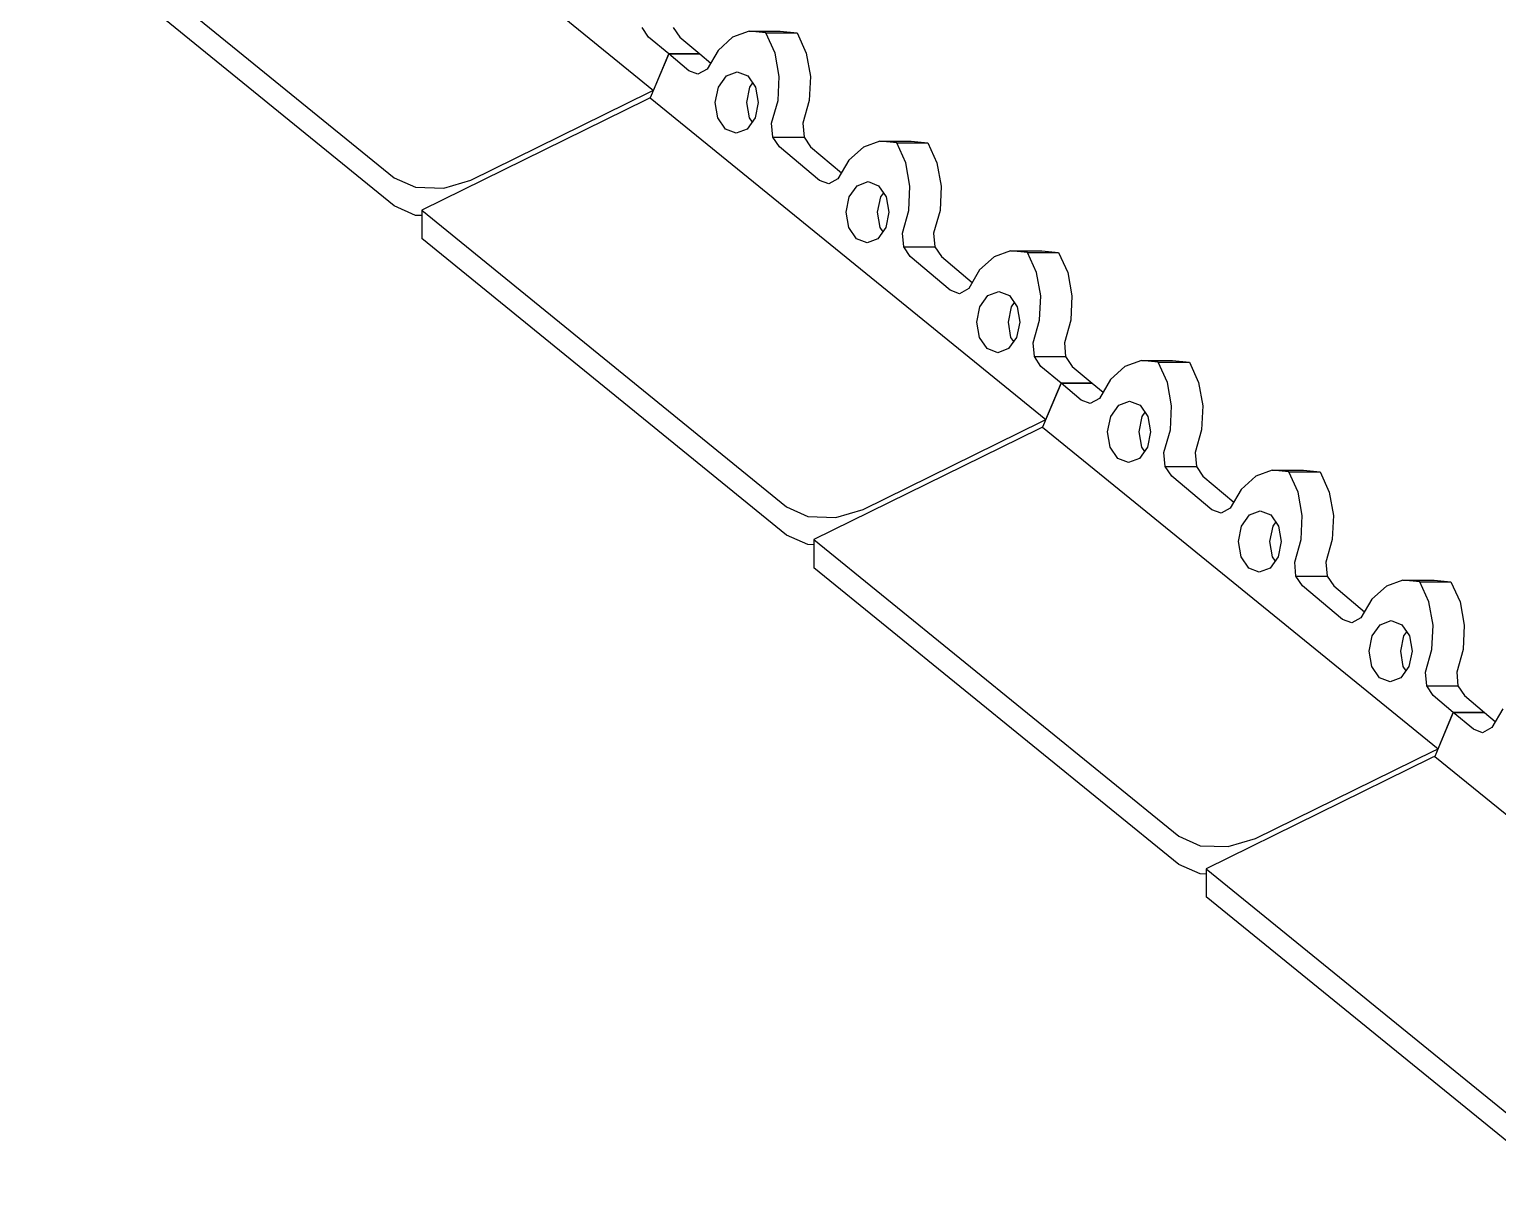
# Model space of a CAD drawing. Header units: millimetres. Extents: x -11840 to 12480, y -4119 to 5972.
# Drawn here: x 1587 to 2586, y 4084 to 4876 of the extents above; entities that cross this region are included whole.
import ezdxf

# ---------------------------------------------------------------- set-up
doc = ezdxf.new("R2010")
doc.units = ezdxf.units.MM

msp = doc.modelspace()

# ---------------------------------------------------------------- linework, layer by layer
at = {"color": 253, "true_color": 0x999999}
for p, q in [((1742.87, 5053.29), (2011.87, 4834.56)), ((1742.87, 5053.29), (2011.87, 4834.56)), ((1587.41, 4976.87), (1835.48, 4775.14)), ((1587.41, 4976.87), (1835.48, 4775.14)), ((1835.48, 4755.99), (1587.4, 4957.72)), ((1835.48, 4755.99), (1587.4, 4957.72)), ((2008.61, 4870.73), (2004.17, 4877.36)), ((2008.61, 4870.73), (2004.17, 4877.36)), ((2025.38, 4877.36), (2029.82, 4870.73)), ((2025.38, 4877.36), (2029.82, 4870.73)), ((2076.9, 4874.7), (2065.69, 4870.63)), ((2076.9, 4874.7), (2065.69, 4870.63)), ((2088.37, 4873.57), (2076.9, 4874.7)), ((2076.9, 4874.7), (2098.11, 4874.7)), ((2088.37, 4873.57), (2076.9, 4874.7)), ((2076.9, 4874.7), (2098.11, 4874.7)), ((2094.56, 4859.88), (2088.37, 4873.57)), ((2088.37, 4873.57), (2109.58, 4873.57)), ((2094.56, 4859.88), (2088.37, 4873.57)), ((2088.37, 4873.57), (2109.58, 4873.57)), ((2098.11, 4874.7), (2109.58, 4873.57)), ((2098.11, 4874.7), (2109.58, 4873.57)), ((2109.58, 4873.57), (2115.77, 4859.88)), ((2109.58, 4873.57), (2115.77, 4859.88)), ((2022.24, 4859.29), (2008.61, 4870.73)), ((2022.24, 4859.29), (2008.61, 4870.73)), ((2029.82, 4870.73), (2043.46, 4859.29)), ((2029.82, 4870.73), (2043.46, 4859.29)), ((2065.69, 4870.63), (2055.85, 4861.75)), ((2065.69, 4870.63), (2055.85, 4861.75)), ((2022.24, 4859.29), (2009.7, 4829.4)), ((2022.24, 4859.29), (2009.7, 4829.4)), ((2011.87, 4834.56), (2022.24, 4859.29)), ((2011.87, 4834.56), (2022.24, 4859.29)), ((2043.46, 4859.29), (2022.24, 4859.29)), ((2043.46, 4859.29), (2022.24, 4859.29)), ((2035.88, 4847.84), (2022.24, 4859.29)), ((2022.24, 4859.29), (2043.46, 4859.29)), ((2035.88, 4847.84), (2022.24, 4859.29)), ((2022.24, 4859.29), (2043.46, 4859.29)), ((2043.46, 4859.29), (2050.81, 4853.12)), ((2043.46, 4859.29), (2050.81, 4853.12)), ((2055.85, 4861.75), (2048.39, 4848.98)), ((2055.85, 4861.75), (2048.39, 4848.98)), ((2097.4, 4844.01), (2094.56, 4859.88)), ((2097.4, 4844.01), (2094.56, 4859.88)), ((2115.77, 4859.88), (2118.62, 4844.01)), ((2115.77, 4859.88), (2118.62, 4844.01)), ((2042.12, 4845.52), (2035.88, 4847.84)), ((2042.12, 4845.52), (2035.88, 4847.84)), ((2048.39, 4848.98), (2042.12, 4845.52)), ((2048.39, 4848.98), (2042.12, 4845.52)), ((2056.07, 4836.72), (2061.53, 4844.35)), ((2056.07, 4836.72), (2061.53, 4844.35)), ((2061.53, 4844.35), (2068.86, 4847.14)), ((2061.53, 4844.35), (2068.86, 4847.14)), ((2068.86, 4847.14), (2076.1, 4844.33)), ((2068.86, 4847.14), (2076.1, 4844.33)), ((2076.1, 4844.33), (2081.31, 4836.69)), ((2076.1, 4844.33), (2081.31, 4836.69)), ((2096.61, 4827.55), (2097.4, 4844.01)), ((2096.61, 4827.55), (2097.4, 4844.01)), ((2118.62, 4844.01), (2117.83, 4827.55)), ((2118.62, 4844.01), (2117.83, 4827.55)), ((2009.1, 4833.31), (2010.5, 4833.97)), ((2009.1, 4833.31), (2010.5, 4833.97)), ((2010.5, 4833.97), (2011.87, 4834.56)), ((2010.5, 4833.97), (2011.87, 4834.56)), ((2053.95, 4826.29), (2056.07, 4836.72)), ((2053.95, 4826.29), (2056.07, 4836.72)), ((2077.28, 4836.72), (2075.16, 4826.29)), ((2077.28, 4836.72), (2075.16, 4826.29)), ((2079.33, 4839.59), (2077.28, 4836.72)), ((2079.33, 4839.59), (2077.28, 4836.72)), ((2081.31, 4836.69), (2083.09, 4826.25)), ((2081.31, 4836.69), (2083.09, 4826.25)), ((2006.93, 4828.15), (1854.24, 4752.97)), ((2006.93, 4828.15), (1854.24, 4752.97)), ((1887.6, 4773.49), (2009.1, 4833.31)), ((1887.6, 4773.49), (2009.1, 4833.31)), ((2008.33, 4828.81), (2006.93, 4828.15)), ((2008.33, 4828.81), (2006.93, 4828.15)), ((2009.7, 4829.4), (2008.33, 4828.81)), ((2009.7, 4829.4), (2008.33, 4828.81)), ((2009.7, 4829.4), (2278.7, 4610.66)), ((2009.7, 4829.4), (2278.7, 4610.66)), ((2055.73, 4815.85), (2053.95, 4826.29)), ((2055.73, 4815.85), (2053.95, 4826.29)), ((2075.16, 4826.29), (2076.95, 4815.85)), ((2075.16, 4826.29), (2076.95, 4815.85)), ((2083.09, 4826.25), (2080.97, 4815.82)), ((2083.09, 4826.25), (2080.97, 4815.82)), ((2092.26, 4812.16), (2096.61, 4827.55)), ((2092.26, 4812.16), (2096.61, 4827.55)), ((2117.83, 4827.55), (2113.48, 4812.16)), ((2117.83, 4827.55), (2113.48, 4812.16)), ((2060.94, 4808.21), (2055.73, 4815.85)), ((2060.94, 4808.21), (2055.73, 4815.85)), ((2080.97, 4815.82), (2075.52, 4808.19)), ((2080.97, 4815.82), (2075.52, 4808.19)), ((2076.95, 4815.85), (2078.92, 4812.96)), ((2076.95, 4815.85), (2078.92, 4812.96)), ((2068.18, 4805.41), (2060.94, 4808.21)), ((2068.18, 4805.41), (2060.94, 4808.21)), ((2075.52, 4808.19), (2068.18, 4805.41)), ((2075.52, 4808.19), (2068.18, 4805.41)), ((2093.12, 4802.73), (2092.26, 4812.16)), ((2093.12, 4802.73), (2092.26, 4812.16)), ((2113.48, 4812.16), (2114.33, 4802.73)), ((2113.48, 4812.16), (2114.33, 4802.73)), ((2097.55, 4796.1), (2093.12, 4802.73)), ((2093.12, 4802.73), (2114.33, 4802.73)), ((2097.55, 4796.1), (2093.12, 4802.73)), ((2093.12, 4802.73), (2114.33, 4802.73)), ((2124.83, 4773.21), (2097.55, 4796.1)), ((2124.83, 4773.21), (2097.55, 4796.1)), ((2114.33, 4802.73), (2118.76, 4796.1)), ((2114.33, 4802.73), (2118.76, 4796.1)), ((2118.76, 4796.1), (2139.75, 4778.49)), ((2118.76, 4796.1), (2139.75, 4778.49)), ((2154.63, 4795.99), (2144.8, 4787.12)), ((2154.63, 4795.99), (2144.8, 4787.12)), ((2165.85, 4800.07), (2154.63, 4795.99)), ((2165.85, 4800.07), (2154.63, 4795.99)), ((2177.31, 4798.94), (2165.85, 4800.07)), ((2165.85, 4800.07), (2187.06, 4800.07)), ((2177.31, 4798.94), (2165.85, 4800.07)), ((2165.85, 4800.07), (2187.06, 4800.07)), ((2183.5, 4785.25), (2177.31, 4798.94)), ((2177.31, 4798.94), (2198.52, 4798.94)), ((2183.5, 4785.25), (2177.31, 4798.94)), ((2177.31, 4798.94), (2198.52, 4798.94)), ((2187.06, 4800.07), (2198.52, 4798.94)), ((2187.06, 4800.07), (2198.52, 4798.94)), ((2198.52, 4798.94), (2204.72, 4785.25)), ((2198.52, 4798.94), (2204.72, 4785.25)), ((2144.8, 4787.12), (2137.33, 4774.35)), ((2144.8, 4787.12), (2137.33, 4774.35)), ((2186.35, 4769.38), (2183.5, 4785.25)), ((2186.35, 4769.38), (2183.5, 4785.25)), ((2204.72, 4785.25), (2207.56, 4769.38)), ((2204.72, 4785.25), (2207.56, 4769.38)), ((1835.48, 4775.14), (1850.12, 4768.7)), ((1835.48, 4775.14), (1850.12, 4768.7)), ((2137.33, 4774.35), (2131.07, 4770.88)), ((2137.33, 4774.35), (2131.07, 4770.88)), ((1850.12, 4768.7), (1869.2, 4768.09)), ((1850.12, 4768.7), (1869.2, 4768.09)), ((1869.2, 4768.09), (1887.6, 4773.49)), ((1869.2, 4768.09), (1887.6, 4773.49)), ((2131.07, 4770.88), (2124.83, 4773.21)), ((2131.07, 4770.88), (2124.83, 4773.21)), ((2145.01, 4762.09), (2150.47, 4769.72)), ((2145.01, 4762.09), (2150.47, 4769.72)), ((2150.47, 4769.72), (2157.8, 4772.5)), ((2150.47, 4769.72), (2157.8, 4772.5)), ((2157.8, 4772.5), (2165.04, 4769.7)), ((2157.8, 4772.5), (2165.04, 4769.7)), ((2165.04, 4769.7), (2170.25, 4762.06)), ((2165.04, 4769.7), (2170.25, 4762.06)), ((2168.28, 4764.95), (2166.23, 4762.09)), ((2168.28, 4764.95), (2166.23, 4762.09)), ((2185.56, 4752.92), (2186.35, 4769.38)), ((2185.56, 4752.92), (2186.35, 4769.38)), ((2207.56, 4769.38), (2206.77, 4752.92)), ((2207.56, 4769.38), (2206.77, 4752.92)), ((1850.12, 4749.54), (1835.48, 4755.99)), ((1850.12, 4749.54), (1835.48, 4755.99)), ((2142.89, 4751.66), (2145.01, 4762.09)), ((2142.89, 4751.66), (2145.01, 4762.09)), ((2166.23, 4762.09), (2164.11, 4751.66)), ((2166.23, 4762.09), (2164.11, 4751.66)), ((2170.25, 4762.06), (2172.04, 4751.62)), ((2170.25, 4762.06), (2172.04, 4751.62)), ((1854.24, 4749.41), (1850.12, 4749.54)), ((1854.24, 4749.41), (1850.12, 4749.54)), ((1854.24, 4752.97), (2102.31, 4551.25)), ((1854.24, 4752.97), (2102.31, 4551.25)), ((1854.24, 4752.97), (1854.24, 4733.82)), ((1854.24, 4752.97), (1854.24, 4733.82)), ((2144.68, 4741.22), (2142.89, 4751.66)), ((2144.68, 4741.22), (2142.89, 4751.66)), ((2164.11, 4751.66), (2165.89, 4741.22)), ((2164.11, 4751.66), (2165.89, 4741.22)), ((2172.04, 4751.62), (2169.92, 4741.19)), ((2172.04, 4751.62), (2169.92, 4741.19)), ((2181.21, 4737.53), (2185.56, 4752.92)), ((2181.21, 4737.53), (2185.56, 4752.92)), ((2206.77, 4752.92), (2202.42, 4737.53)), ((2206.77, 4752.92), (2202.42, 4737.53)), ((2102.31, 4532.09), (1854.24, 4733.82)), ((2102.31, 4532.09), (1854.24, 4733.82)), ((2149.89, 4733.58), (2144.68, 4741.22)), ((2149.89, 4733.58), (2144.68, 4741.22)), ((2157.13, 4730.77), (2149.89, 4733.58)), ((2157.13, 4730.77), (2149.89, 4733.58)), ((2164.46, 4733.56), (2157.13, 4730.77)), ((2164.46, 4733.56), (2157.13, 4730.77)), ((2169.92, 4741.19), (2164.46, 4733.56)), ((2169.92, 4741.19), (2164.46, 4733.56)), ((2165.89, 4741.22), (2167.87, 4738.32)), ((2165.89, 4741.22), (2167.87, 4738.32)), ((2182.06, 4728.09), (2181.21, 4737.53)), ((2182.06, 4728.09), (2181.21, 4737.53)), ((2202.42, 4737.53), (2203.27, 4728.09)), ((2202.42, 4737.53), (2203.27, 4728.09)), ((2186.49, 4721.47), (2182.06, 4728.09)), ((2182.06, 4728.09), (2203.27, 4728.09)), ((2186.49, 4721.47), (2182.06, 4728.09)), ((2182.06, 4728.09), (2203.27, 4728.09)), ((2203.27, 4728.09), (2207.71, 4721.47)), ((2203.27, 4728.09), (2207.71, 4721.47)), ((2254.79, 4725.43), (2243.58, 4721.36)), ((2254.79, 4725.43), (2243.58, 4721.36)), ((2266.25, 4724.31), (2254.79, 4725.43)), ((2254.79, 4725.43), (2276, 4725.43)), ((2266.25, 4724.31), (2254.79, 4725.43)), ((2254.79, 4725.43), (2276, 4725.43)), ((2272.45, 4710.62), (2266.25, 4724.31)), ((2266.25, 4724.31), (2287.47, 4724.31)), ((2272.45, 4710.62), (2266.25, 4724.31)), ((2266.25, 4724.31), (2287.47, 4724.31)), ((2276, 4725.43), (2287.47, 4724.31)), ((2276, 4725.43), (2287.47, 4724.31)), ((2287.47, 4724.31), (2293.66, 4710.62)), ((2287.47, 4724.31), (2293.66, 4710.62)), ((2213.77, 4698.58), (2186.49, 4721.47)), ((2213.77, 4698.58), (2186.49, 4721.47)), ((2207.71, 4721.47), (2228.69, 4703.86)), ((2207.71, 4721.47), (2228.69, 4703.86)), ((2243.58, 4721.36), (2233.74, 4712.49)), ((2243.58, 4721.36), (2233.74, 4712.49)), ((2233.74, 4712.49), (2226.27, 4699.71)), ((2233.74, 4712.49), (2226.27, 4699.71)), ((2275.29, 4694.75), (2272.45, 4710.62)), ((2275.29, 4694.75), (2272.45, 4710.62)), ((2293.66, 4710.62), (2296.51, 4694.75)), ((2293.66, 4710.62), (2296.51, 4694.75)), ((2220.01, 4696.25), (2213.77, 4698.58)), ((2220.01, 4696.25), (2213.77, 4698.58)), ((2226.27, 4699.71), (2220.01, 4696.25)), ((2226.27, 4699.71), (2220.01, 4696.25)), ((2233.96, 4687.45), (2239.41, 4695.08)), ((2233.96, 4687.45), (2239.41, 4695.08)), ((2239.41, 4695.08), (2246.75, 4697.87)), ((2239.41, 4695.08), (2246.75, 4697.87)), ((2246.75, 4697.87), (2253.99, 4695.07)), ((2246.75, 4697.87), (2253.99, 4695.07)), ((2253.99, 4695.07), (2259.2, 4687.42)), ((2253.99, 4695.07), (2259.2, 4687.42)), ((2274.5, 4678.29), (2275.29, 4694.75)), ((2274.5, 4678.29), (2275.29, 4694.75)), ((2296.51, 4694.75), (2295.71, 4678.29)), ((2296.51, 4694.75), (2295.71, 4678.29)), ((2231.84, 4677.02), (2233.96, 4687.45)), ((2231.84, 4677.02), (2233.96, 4687.45)), ((2255.17, 4687.45), (2253.05, 4677.02)), ((2255.17, 4687.45), (2253.05, 4677.02)), ((2257.22, 4690.32), (2255.17, 4687.45)), ((2257.22, 4690.32), (2255.17, 4687.45)), ((2259.2, 4687.42), (2260.98, 4676.99)), ((2259.2, 4687.42), (2260.98, 4676.99)), ((2233.62, 4666.59), (2231.84, 4677.02)), ((2233.62, 4666.59), (2231.84, 4677.02)), ((2253.05, 4677.02), (2254.83, 4666.59)), ((2253.05, 4677.02), (2254.83, 4666.59)), ((2260.98, 4676.99), (2258.86, 4666.56)), ((2260.98, 4676.99), (2258.86, 4666.56)), ((2270.15, 4662.9), (2274.5, 4678.29)), ((2270.15, 4662.9), (2274.5, 4678.29)), ((2295.71, 4678.29), (2291.37, 4662.9)), ((2295.71, 4678.29), (2291.37, 4662.9)), ((2238.83, 4658.94), (2233.62, 4666.59)), ((2238.83, 4658.94), (2233.62, 4666.59)), ((2258.86, 4666.56), (2253.4, 4658.93)), ((2258.86, 4666.56), (2253.4, 4658.93)), ((2254.83, 4666.59), (2256.81, 4663.69)), ((2254.83, 4666.59), (2256.81, 4663.69)), ((2246.07, 4656.14), (2238.83, 4658.94)), ((2246.07, 4656.14), (2238.83, 4658.94)), ((2253.4, 4658.93), (2246.07, 4656.14)), ((2253.4, 4658.93), (2246.07, 4656.14)), ((2271, 4653.46), (2270.15, 4662.9)), ((2271, 4653.46), (2270.15, 4662.9)), ((2291.37, 4662.9), (2292.22, 4653.46)), ((2291.37, 4662.9), (2292.22, 4653.46)), ((2275.44, 4646.83), (2271, 4653.46)), ((2271, 4653.46), (2292.22, 4653.46)), ((2275.44, 4646.83), (2271, 4653.46)), ((2271, 4653.46), (2292.22, 4653.46)), ((2289.08, 4635.39), (2275.44, 4646.83)), ((2289.08, 4635.39), (2275.44, 4646.83)), ((2292.22, 4653.46), (2296.65, 4646.83)), ((2292.22, 4653.46), (2296.65, 4646.83)), ((2296.65, 4646.83), (2310.29, 4635.39)), ((2296.65, 4646.83), (2310.29, 4635.39)), ((2332.52, 4646.73), (2322.69, 4637.85)), ((2332.52, 4646.73), (2322.69, 4637.85)), ((2343.73, 4650.8), (2332.52, 4646.73)), ((2343.73, 4650.8), (2332.52, 4646.73)), ((2355.2, 4649.67), (2343.73, 4650.8)), ((2343.73, 4650.8), (2364.95, 4650.8)), ((2355.2, 4649.67), (2343.73, 4650.8)), ((2343.73, 4650.8), (2364.95, 4650.8)), ((2361.39, 4635.98), (2355.2, 4649.67)), ((2355.2, 4649.67), (2376.41, 4649.67)), ((2361.39, 4635.98), (2355.2, 4649.67)), ((2355.2, 4649.67), (2376.41, 4649.67)), ((2364.95, 4650.8), (2376.41, 4649.67)), ((2364.95, 4650.8), (2376.41, 4649.67)), ((2376.41, 4649.67), (2382.61, 4635.98)), ((2376.41, 4649.67), (2382.61, 4635.98)), ((2289.08, 4635.39), (2276.54, 4605.5)), ((2289.08, 4635.39), (2276.54, 4605.5)), ((2278.7, 4610.66), (2289.08, 4635.39)), ((2278.7, 4610.66), (2289.08, 4635.39)), ((2310.29, 4635.39), (2289.08, 4635.39)), ((2310.29, 4635.39), (2289.08, 4635.39)), ((2302.72, 4623.94), (2289.08, 4635.39)), ((2289.08, 4635.39), (2310.29, 4635.39)), ((2302.72, 4623.94), (2289.08, 4635.39)), ((2289.08, 4635.39), (2310.29, 4635.39)), ((2310.29, 4635.39), (2317.64, 4629.22)), ((2310.29, 4635.39), (2317.64, 4629.22)), ((2322.69, 4637.85), (2315.22, 4625.08)), ((2322.69, 4637.85), (2315.22, 4625.08)), ((2364.24, 4620.11), (2361.39, 4635.98)), ((2364.24, 4620.11), (2361.39, 4635.98)), ((2382.61, 4635.98), (2385.45, 4620.11)), ((2382.61, 4635.98), (2385.45, 4620.11)), ((2308.95, 4621.62), (2302.72, 4623.94)), ((2308.95, 4621.62), (2302.72, 4623.94)), ((2315.22, 4625.08), (2308.95, 4621.62)), ((2315.22, 4625.08), (2308.95, 4621.62)), ((2322.9, 4612.82), (2328.36, 4620.45)), ((2322.9, 4612.82), (2328.36, 4620.45)), ((2328.36, 4620.45), (2335.69, 4623.24)), ((2328.36, 4620.45), (2335.69, 4623.24)), ((2335.69, 4623.24), (2342.93, 4620.43)), ((2335.69, 4623.24), (2342.93, 4620.43)), ((2342.93, 4620.43), (2348.14, 4612.79)), ((2342.93, 4620.43), (2348.14, 4612.79)), ((2346.16, 4615.69), (2344.11, 4612.82)), ((2346.16, 4615.69), (2344.11, 4612.82)), ((2363.45, 4603.65), (2364.24, 4620.11)), ((2363.45, 4603.65), (2364.24, 4620.11)), ((2385.45, 4620.11), (2384.66, 4603.65)), ((2385.45, 4620.11), (2384.66, 4603.65)), ((2273.77, 4604.25), (2121.07, 4529.07)), ((2273.77, 4604.25), (2121.07, 4529.07)), ((2154.43, 4549.59), (2275.93, 4609.41)), ((2154.43, 4549.59), (2275.93, 4609.41)), ((2275.17, 4604.91), (2273.77, 4604.25)), ((2275.17, 4604.91), (2273.77, 4604.25)), ((2276.54, 4605.5), (2275.17, 4604.91)), ((2276.54, 4605.5), (2275.17, 4604.91)), ((2275.93, 4609.41), (2277.33, 4610.07)), ((2275.93, 4609.41), (2277.33, 4610.07)), ((2276.54, 4605.5), (2545.53, 4386.76)), ((2276.54, 4605.5), (2545.53, 4386.76)), ((2277.33, 4610.07), (2278.7, 4610.66)), ((2277.33, 4610.07), (2278.7, 4610.66)), ((2320.78, 4602.39), (2322.9, 4612.82)), ((2320.78, 4602.39), (2322.9, 4612.82)), ((2344.11, 4612.82), (2341.99, 4602.39)), ((2344.11, 4612.82), (2341.99, 4602.39)), ((2348.14, 4612.79), (2349.93, 4602.35)), ((2348.14, 4612.79), (2349.93, 4602.35)), ((2322.57, 4591.96), (2320.78, 4602.39)), ((2322.57, 4591.96), (2320.78, 4602.39)), ((2341.99, 4602.39), (2343.78, 4591.96)), ((2341.99, 4602.39), (2343.78, 4591.96)), ((2349.93, 4602.35), (2347.81, 4591.92)), ((2349.93, 4602.35), (2347.81, 4591.92)), ((2359.1, 4588.26), (2363.45, 4603.65)), ((2359.1, 4588.26), (2363.45, 4603.65)), ((2384.66, 4603.65), (2380.31, 4588.26)), ((2384.66, 4603.65), (2380.31, 4588.26)), ((2327.78, 4584.31), (2322.57, 4591.96)), ((2327.78, 4584.31), (2322.57, 4591.96)), ((2335.02, 4581.51), (2327.78, 4584.31)), ((2335.02, 4581.51), (2327.78, 4584.31)), ((2342.35, 4584.29), (2335.02, 4581.51)), ((2342.35, 4584.29), (2335.02, 4581.51)), ((2347.81, 4591.92), (2342.35, 4584.29)), ((2347.81, 4591.92), (2342.35, 4584.29)), ((2343.78, 4591.96), (2345.76, 4589.06)), ((2343.78, 4591.96), (2345.76, 4589.06)), ((2359.95, 4578.83), (2359.1, 4588.26)), ((2359.95, 4578.83), (2359.1, 4588.26)), ((2380.31, 4588.26), (2381.16, 4578.83)), ((2380.31, 4588.26), (2381.16, 4578.83)), ((2364.38, 4572.2), (2359.95, 4578.83)), ((2359.95, 4578.83), (2381.16, 4578.83)), ((2364.38, 4572.2), (2359.95, 4578.83)), ((2359.95, 4578.83), (2381.16, 4578.83)), ((2381.16, 4578.83), (2385.6, 4572.2)), ((2381.16, 4578.83), (2385.6, 4572.2)), ((2432.68, 4576.17), (2421.47, 4572.09)), ((2432.68, 4576.17), (2421.47, 4572.09)), ((2444.14, 4575.04), (2432.68, 4576.17)), ((2432.68, 4576.17), (2453.89, 4576.17)), ((2444.14, 4575.04), (2432.68, 4576.17)), ((2432.68, 4576.17), (2453.89, 4576.17)), ((2450.34, 4561.35), (2444.14, 4575.04)), ((2444.14, 4575.04), (2465.36, 4575.04)), ((2450.34, 4561.35), (2444.14, 4575.04)), ((2444.14, 4575.04), (2465.36, 4575.04)), ((2453.89, 4576.17), (2465.36, 4575.04)), ((2453.89, 4576.17), (2465.36, 4575.04)), ((2465.36, 4575.04), (2471.55, 4561.35)), ((2465.36, 4575.04), (2471.55, 4561.35)), ((2391.66, 4549.31), (2364.38, 4572.2)), ((2391.66, 4549.31), (2364.38, 4572.2)), ((2385.6, 4572.2), (2406.58, 4554.59)), ((2385.6, 4572.2), (2406.58, 4554.59)), ((2421.47, 4572.09), (2411.63, 4563.22)), ((2421.47, 4572.09), (2411.63, 4563.22)), ((2411.63, 4563.22), (2404.16, 4550.45)), ((2411.63, 4563.22), (2404.16, 4550.45)), ((2453.18, 4545.48), (2450.34, 4561.35)), ((2453.18, 4545.48), (2450.34, 4561.35)), ((2471.55, 4561.35), (2474.39, 4545.48)), ((2471.55, 4561.35), (2474.39, 4545.48)), ((2102.31, 4551.25), (2116.95, 4544.8)), ((2102.31, 4551.25), (2116.95, 4544.8)), ((2116.95, 4544.8), (2136.03, 4544.19)), ((2116.95, 4544.8), (2136.03, 4544.19)), ((2136.03, 4544.19), (2154.43, 4549.59)), ((2136.03, 4544.19), (2154.43, 4549.59)), ((2397.9, 4546.98), (2391.66, 4549.31)), ((2397.9, 4546.98), (2391.66, 4549.31)), ((2404.16, 4550.45), (2397.9, 4546.98)), ((2404.16, 4550.45), (2397.9, 4546.98)), ((2411.85, 4538.19), (2417.3, 4545.82)), ((2411.85, 4538.19), (2417.3, 4545.82)), ((2417.3, 4545.82), (2424.63, 4548.6)), ((2417.3, 4545.82), (2424.63, 4548.6)), ((2424.63, 4548.6), (2431.87, 4545.8)), ((2424.63, 4548.6), (2431.87, 4545.8)), ((2431.87, 4545.8), (2437.09, 4538.16)), ((2431.87, 4545.8), (2437.09, 4538.16)), ((2452.39, 4529.02), (2453.18, 4545.48)), ((2452.39, 4529.02), (2453.18, 4545.48)), ((2474.39, 4545.48), (2473.6, 4529.02)), ((2474.39, 4545.48), (2473.6, 4529.02)), ((2409.72, 4527.76), (2411.85, 4538.19)), ((2409.72, 4527.76), (2411.85, 4538.19)), ((2433.06, 4538.19), (2430.94, 4527.76)), ((2433.06, 4538.19), (2430.94, 4527.76)), ((2435.11, 4541.06), (2433.06, 4538.19)), ((2435.11, 4541.06), (2433.06, 4538.19)), ((2437.09, 4538.16), (2438.87, 4527.72)), ((2437.09, 4538.16), (2438.87, 4527.72)), ((2116.95, 4525.64), (2102.31, 4532.09)), ((2116.95, 4525.64), (2102.31, 4532.09)), ((2121.07, 4525.51), (2116.95, 4525.64)), ((2121.07, 4525.51), (2116.95, 4525.64)), ((2121.07, 4529.07), (2369.15, 4327.35)), ((2121.07, 4529.07), (2369.15, 4327.35)), ((2121.07, 4529.07), (2121.07, 4509.92)), ((2121.07, 4529.07), (2121.07, 4509.92)), ((2411.51, 4517.32), (2409.72, 4527.76)), ((2411.51, 4517.32), (2409.72, 4527.76)), ((2430.94, 4527.76), (2432.72, 4517.32)), ((2430.94, 4527.76), (2432.72, 4517.32)), ((2438.87, 4527.72), (2436.75, 4517.29)), ((2438.87, 4527.72), (2436.75, 4517.29)), ((2448.04, 4513.63), (2452.39, 4529.02)), ((2448.04, 4513.63), (2452.39, 4529.02)), ((2473.6, 4529.02), (2469.25, 4513.63)), ((2473.6, 4529.02), (2469.25, 4513.63)), ((2416.72, 4509.68), (2411.51, 4517.32)), ((2416.72, 4509.68), (2411.51, 4517.32)), ((2436.75, 4517.29), (2431.29, 4509.66)), ((2436.75, 4517.29), (2431.29, 4509.66)), ((2432.72, 4517.32), (2434.7, 4514.42)), ((2432.72, 4517.32), (2434.7, 4514.42)), ((2369.15, 4308.19), (2121.07, 4509.92)), ((2369.15, 4308.19), (2121.07, 4509.92)), ((2423.96, 4506.87), (2416.72, 4509.68)), ((2423.96, 4506.87), (2416.72, 4509.68)), ((2431.29, 4509.66), (2423.96, 4506.87)), ((2431.29, 4509.66), (2423.96, 4506.87)), ((2448.89, 4504.19), (2448.04, 4513.63)), ((2448.89, 4504.19), (2448.04, 4513.63)), ((2453.33, 4497.57), (2448.89, 4504.19)), ((2448.89, 4504.19), (2470.11, 4504.19)), ((2453.33, 4497.57), (2448.89, 4504.19)), ((2448.89, 4504.19), (2470.11, 4504.19)), ((2469.25, 4513.63), (2470.11, 4504.19)), ((2469.25, 4513.63), (2470.11, 4504.19)), ((2470.11, 4504.19), (2474.54, 4497.57)), ((2470.11, 4504.19), (2474.54, 4497.57)), ((2480.6, 4474.68), (2453.33, 4497.57)), ((2480.6, 4474.68), (2453.33, 4497.57)), ((2474.54, 4497.57), (2495.53, 4479.96)), ((2474.54, 4497.57), (2495.53, 4479.96)), ((2510.41, 4497.46), (2500.57, 4488.59)), ((2510.41, 4497.46), (2500.57, 4488.59)), ((2521.62, 4501.54), (2510.41, 4497.46)), ((2521.62, 4501.54), (2510.41, 4497.46)), ((2533.09, 4500.41), (2521.62, 4501.54)), ((2521.62, 4501.54), (2542.84, 4501.54)), ((2533.09, 4500.41), (2521.62, 4501.54)), ((2521.62, 4501.54), (2542.84, 4501.54)), ((2539.28, 4486.72), (2533.09, 4500.41)), ((2533.09, 4500.41), (2554.3, 4500.41)), ((2539.28, 4486.72), (2533.09, 4500.41)), ((2533.09, 4500.41), (2554.3, 4500.41)), ((2542.84, 4501.54), (2554.3, 4500.41)), ((2542.84, 4501.54), (2554.3, 4500.41)), ((2554.3, 4500.41), (2560.49, 4486.72)), ((2554.3, 4500.41), (2560.49, 4486.72)), ((2500.57, 4488.59), (2493.11, 4475.82)), ((2500.57, 4488.59), (2493.11, 4475.82)), ((2542.13, 4470.85), (2539.28, 4486.72)), ((2542.13, 4470.85), (2539.28, 4486.72)), ((2560.49, 4486.72), (2563.34, 4470.85)), ((2560.49, 4486.72), (2563.34, 4470.85)), ((2486.84, 4472.35), (2480.6, 4474.68)), ((2486.84, 4472.35), (2480.6, 4474.68)), ((2493.11, 4475.82), (2486.84, 4472.35)), ((2493.11, 4475.82), (2486.84, 4472.35)), ((2506.25, 4471.19), (2513.58, 4473.97)), ((2506.25, 4471.19), (2513.58, 4473.97)), ((2513.58, 4473.97), (2520.82, 4471.17)), ((2513.58, 4473.97), (2520.82, 4471.17)), ((2500.79, 4463.55), (2506.25, 4471.19)), ((2500.79, 4463.55), (2506.25, 4471.19)), ((2520.82, 4471.17), (2526.03, 4463.52)), ((2520.82, 4471.17), (2526.03, 4463.52)), ((2524.05, 4466.42), (2522, 4463.55)), ((2524.05, 4466.42), (2522, 4463.55)), ((2541.33, 4454.39), (2542.13, 4470.85)), ((2541.33, 4454.39), (2542.13, 4470.85)), ((2563.34, 4470.85), (2562.55, 4454.39)), ((2563.34, 4470.85), (2562.55, 4454.39)), ((2498.67, 4453.12), (2500.79, 4463.55)), ((2498.67, 4453.12), (2500.79, 4463.55)), ((2522, 4463.55), (2519.88, 4453.12)), ((2522, 4463.55), (2519.88, 4453.12)), ((2526.03, 4463.52), (2527.81, 4453.09)), ((2526.03, 4463.52), (2527.81, 4453.09)), ((2536.99, 4439), (2541.33, 4454.39)), ((2536.99, 4439), (2541.33, 4454.39)), ((2562.55, 4454.39), (2558.2, 4439)), ((2562.55, 4454.39), (2558.2, 4439)), ((2500.45, 4442.69), (2498.67, 4453.12)), ((2500.45, 4442.69), (2498.67, 4453.12)), ((2519.88, 4453.12), (2521.67, 4442.69)), ((2519.88, 4453.12), (2521.67, 4442.69)), ((2527.81, 4453.09), (2525.69, 4442.66)), ((2527.81, 4453.09), (2525.69, 4442.66)), ((2505.66, 4435.05), (2500.45, 4442.69)), ((2505.66, 4435.05), (2500.45, 4442.69)), ((2512.91, 4432.24), (2505.66, 4435.05)), ((2512.91, 4432.24), (2505.66, 4435.05)), ((2520.24, 4435.03), (2512.91, 4432.24)), ((2520.24, 4435.03), (2512.91, 4432.24)), ((2525.69, 4442.66), (2520.24, 4435.03)), ((2525.69, 4442.66), (2520.24, 4435.03)), ((2521.67, 4442.69), (2523.64, 4439.79)), ((2521.67, 4442.69), (2523.64, 4439.79)), ((2537.84, 4429.56), (2536.99, 4439)), ((2537.84, 4429.56), (2536.99, 4439)), ((2558.2, 4439), (2559.05, 4429.56)), ((2558.2, 4439), (2559.05, 4429.56)), ((2542.27, 4422.93), (2537.84, 4429.56)), ((2537.84, 4429.56), (2559.05, 4429.56)), ((2542.27, 4422.93), (2537.84, 4429.56)), ((2537.84, 4429.56), (2559.05, 4429.56)), ((2559.05, 4429.56), (2563.48, 4422.93)), ((2559.05, 4429.56), (2563.48, 4422.93)), ((2555.91, 4411.49), (2542.27, 4422.93)), ((2555.91, 4411.49), (2542.27, 4422.93)), ((2563.48, 4422.93), (2577.12, 4411.49)), ((2563.48, 4422.93), (2577.12, 4411.49)), ((2555.91, 4411.49), (2543.37, 4381.6)), ((2555.91, 4411.49), (2543.37, 4381.6)), ((2545.53, 4386.76), (2555.91, 4411.49)), ((2545.53, 4386.76), (2555.91, 4411.49)), ((2577.12, 4411.49), (2555.91, 4411.49)), ((2577.12, 4411.49), (2555.91, 4411.49)), ((2569.55, 4400.05), (2555.91, 4411.49)), ((2555.91, 4411.49), (2577.12, 4411.49)), ((2569.55, 4400.05), (2555.91, 4411.49)), ((2555.91, 4411.49), (2577.12, 4411.49)), ((2577.12, 4411.49), (2584.47, 4405.32)), ((2577.12, 4411.49), (2584.47, 4405.32)), ((2589.52, 4413.96), (2582.05, 4401.18)), ((2589.52, 4413.96), (2582.05, 4401.18)), ((2575.79, 4397.72), (2569.55, 4400.05)), ((2575.79, 4397.72), (2569.55, 4400.05)), ((2582.05, 4401.18), (2575.79, 4397.72)), ((2582.05, 4401.18), (2575.79, 4397.72)), ((2421.26, 4325.69), (2542.76, 4385.51)), ((2421.26, 4325.69), (2542.76, 4385.51)), ((2542.76, 4385.51), (2544.16, 4386.17)), ((2542.76, 4385.51), (2544.16, 4386.17)), ((2544.16, 4386.17), (2545.53, 4386.76)), ((2544.16, 4386.17), (2545.53, 4386.76)), ((2540.6, 4380.35), (2387.9, 4305.17)), ((2540.6, 4380.35), (2387.9, 4305.17)), ((2542, 4381.01), (2540.6, 4380.35)), ((2542, 4381.01), (2540.6, 4380.35)), ((2543.37, 4381.6), (2542, 4381.01)), ((2543.37, 4381.6), (2542, 4381.01)), ((2543.37, 4381.6), (2812.37, 4162.86)), ((2543.37, 4381.6), (2812.37, 4162.86)), ((2369.15, 4327.35), (2383.79, 4320.9)), ((2369.15, 4327.35), (2383.79, 4320.9)), ((2402.86, 4320.29), (2421.26, 4325.69)), ((2402.86, 4320.29), (2421.26, 4325.69)), ((2383.79, 4320.9), (2402.86, 4320.29)), ((2383.79, 4320.9), (2402.86, 4320.29)), ((2383.79, 4301.75), (2369.15, 4308.19)), ((2383.79, 4301.75), (2369.15, 4308.19)), ((2387.9, 4305.17), (2635.98, 4103.45)), ((2387.9, 4305.17), (2635.98, 4103.45)), ((2387.9, 4305.17), (2387.9, 4286.02)), ((2387.9, 4305.17), (2387.9, 4286.02)), ((2387.9, 4301.61), (2383.79, 4301.75)), ((2387.9, 4301.61), (2383.79, 4301.75)), ((2635.98, 4084.29), (2387.9, 4286.02)), ((2635.98, 4084.29), (2387.9, 4286.02))]:
    msp.add_line(p, q, dxfattribs=at)

doc.saveas('drawing.dxf')
